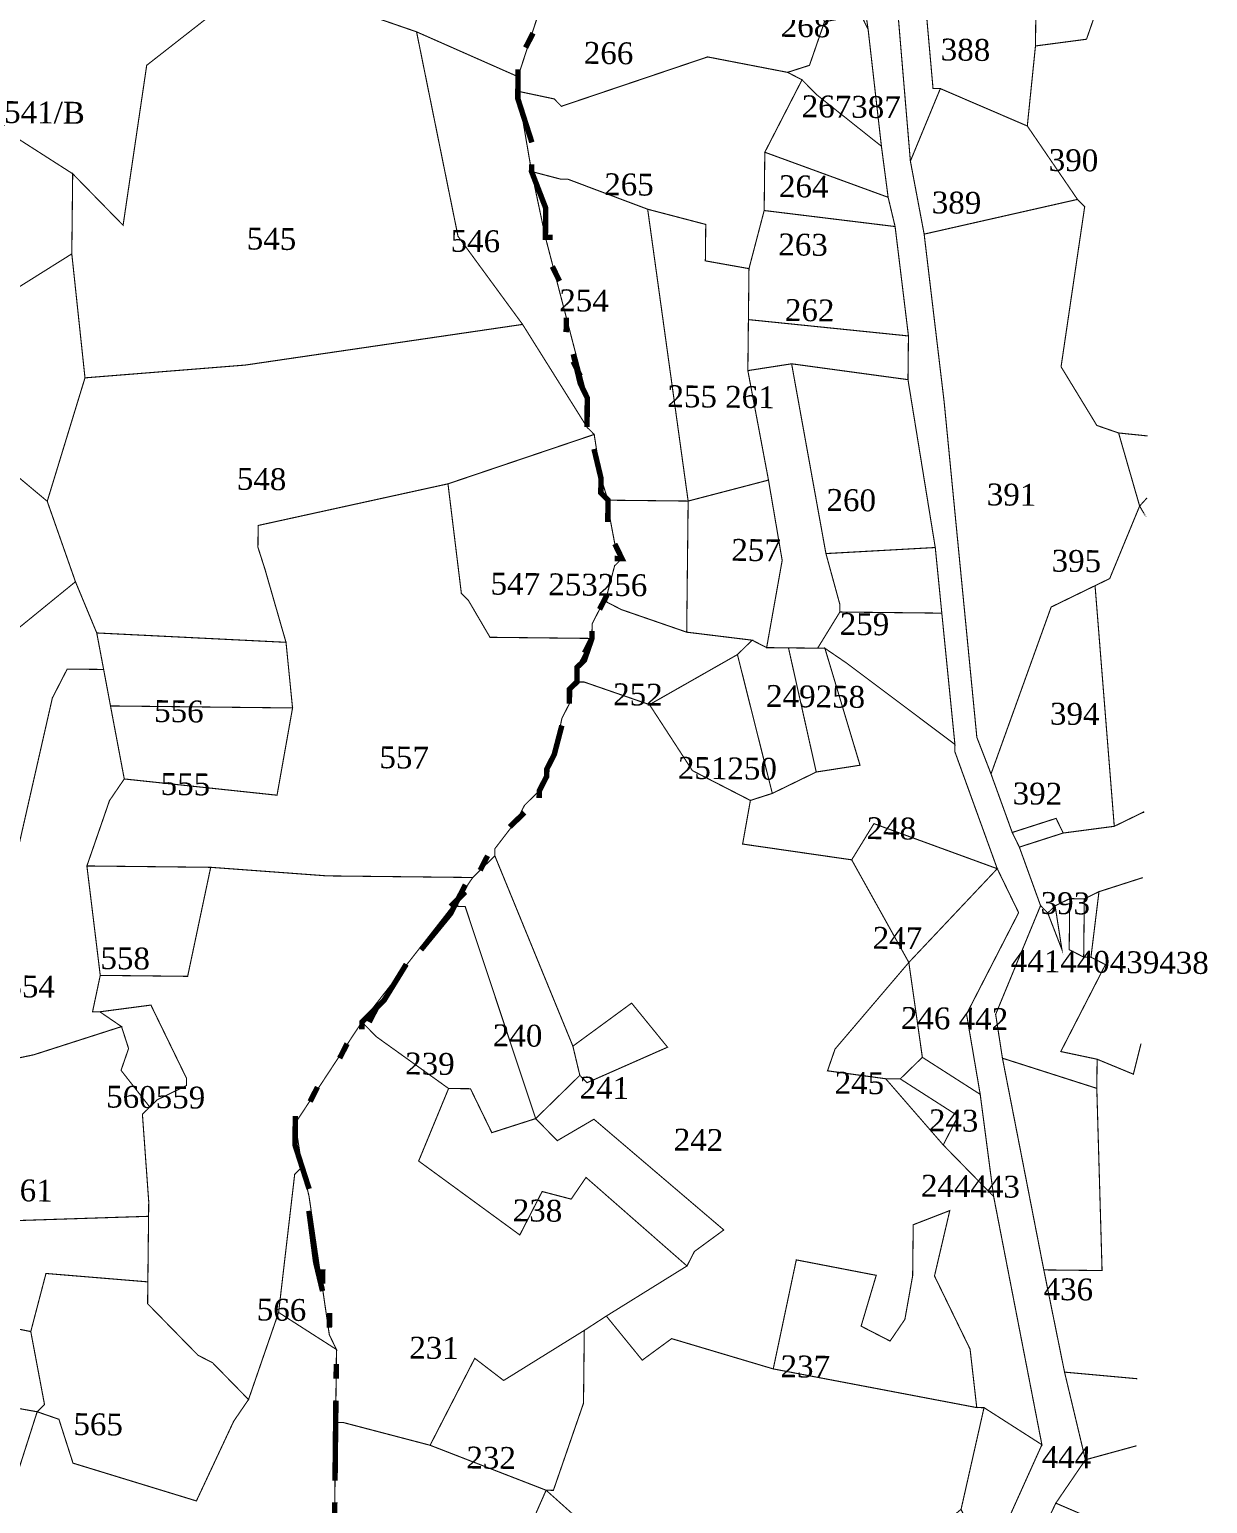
# Model space of a CAD drawing. Header units: metres. Extents: x 294533 to 301305, y 1963486 to 1977426.
# Drawn here: x 300622 to 301272, y 1967816 to 1968630 of the extents above; entities that cross this region are included whole.
import ezdxf

# ---------------------------------------------------------------- set-up
doc = ezdxf.new("R2010")
doc.units = ezdxf.units.M
for name, color, linetype in [('SURVEY NO.', 7, 'Continuous'), ('SURVEY PLOT BOUNDARY', 35, 'Continuous'), ('VILLAGE BOUNDARY', 212, 'Continuous')]:
    doc.layers.add(name, color=color, linetype=linetype)
doc.styles.get("Standard").update_dxf_attribs({"font": 'times.ttf'})

# ---------------------------------------------------------------- blocks, each defined once
blk = doc.blocks.new('45')
at = {"layer": 'SURVEY PLOT BOUNDARY', "lineweight": 18, "const_width": 0.603}
for points in [[(301151.86, 1967784.82), (301180.71, 1967848.82), (301154.08, 1967985.79), (301146.67, 1968042.15), (301139.12, 1968086.45), (301167.87, 1968142.42), (301156.08, 1968166.67), (301132.68, 1968231.24), (301132.72, 1968235.26), (301125.48, 1968307.7), (301121.86, 1968343.92), (301106.81, 1968436.55), (301107.07, 1968460.66), (301099.7, 1968521.04), (301095.86, 1968537.17), (301092.15, 1968565.35), (301084.82, 1968629.75), (301066.15, 1968758.59)], [(301101.03, 1968641.63), (301108.14, 1968557.13), (301115.73, 1968516.85), (301126.77, 1968424.27), (301144.82, 1968239.15), (301152.64, 1968218.96), (301164.34, 1968186.67), (301168.27, 1968178.59), (301179.97, 1968146.3), (301155.19, 1968086.28), (301158.94, 1968062.11), (301181.77, 1967945.28), (301193.21, 1967888.88), (301204.73, 1967840.51), (301188.39, 1967816.57), (301163.7, 1967764.59)], [(301163.7, 1967764.59), (301188.39, 1967816.57), (301232.39, 1967797.66), (301188.39, 1967816.57), (301204.73, 1967840.51), (301232.95, 1967848.24), (301204.73, 1967840.51), (301193.21, 1967888.88), (301233.36, 1967885.22), (301193.21, 1967888.88), (301181.77, 1967945.28), (301213.92, 1967944.93), (301211.01, 1968045.46), (301211.19, 1968061.54), (301231.19, 1968053.28), (301235.4, 1968070.11), (301231.19, 1968053.28), (301211.19, 1968061.54), (301191.14, 1968065.78), (301215.78, 1968113.75), (301207.79, 1968117.86), (301212.21, 1968153.99), (301236.41, 1968161.76), (301212.21, 1968153.99), (301204.13, 1968150.06), (301196.09, 1968150.14), (301188.01, 1968146.21), (301183.94, 1968142.24), (301179.97, 1968146.3), (301168.27, 1968178.59), (301192.47, 1968186.36), (301220.65, 1968190.07), (301236.81, 1968197.93), (301220.65, 1968190.07), (301210.05, 1968322.85), (301218.14, 1968326.78), (301234.65, 1968366.8), (301223.04, 1968407.12), (301239.1, 1968405.48), (301223.04, 1968407.12), (301211.03, 1968411.28), (301191.29, 1968443.65), (301204.32, 1968531.95), (301200.35, 1968536.01), (301172.66, 1968576.52), (301177.17, 1968620.69), (301177.88, 1968685)], [(300574.37, 1968265.54), (300647.37, 1968325.04), (300659.12, 1968296.77), (300662.92, 1968276.63), (300642.82, 1968276.85), (300634.61, 1968260.86), (300588.14, 1968056.36)], [(300609.59, 1967814.92), (300626.24, 1967867), (300638.25, 1967862.84), (300646.02, 1967838.64), (300714.12, 1967817.79), (300734.7, 1967861.78), (300742.88, 1967873.75), (300759.48, 1967921.81), (300791.41, 1967901.35), (300791.28, 1967889.3), (300790.97, 1967861.16), (300790.92, 1967857.14), (300790.79, 1967845.08), (300790.75, 1967841.06), (300790.61, 1967829), (300790.57, 1967824.98), (300789.99, 1967772.73)]]:
    blk.add_lwpolyline(points, dxfattribs=at)
for points in [[(300912.41, 1968667.83), (300891.61, 1968603.74), (300835.61, 1968628.48), (300811.59, 1968636.78), (300807.92, 1968668.98), (300792.07, 1968689.26), (300764.34, 1968725.74), (300748.53, 1968750.04), (300740.67, 1968766.2), (300793.27, 1968797.78), (300833.23, 1968777.24), (300853.2, 1968764.96), (300884.72, 1968708.33), (300900.76, 1968704.14), (300920.76, 1968695.88), (300916.56, 1968679.84)], [(301050.03, 1968754.75), (301066.15, 1968758.59), (301084.82, 1968629.75), (301080.89, 1968637.83), (301065.22, 1968674.18), (301065.31, 1968682.22), (301057.58, 1968710.45), (301053.83, 1968734.61)], [(301242.7, 1968731.52), (301230.61, 1968728.64), (301222.53, 1968724.7), (301226.1, 1968684.47), (301205.34, 1968624.4), (301177.17, 1968620.69), (301205.34, 1968624.4), (301226.1, 1968684.47), (301222.53, 1968724.7), (301230.61, 1968728.64), (301241.84, 1968653.37), (301230.61, 1968728.64)], [(301129.61, 1968681.51), (301153.9, 1968697.32), (301177.88, 1968685), (301177.17, 1968620.69), (301172.66, 1968576.52), (301124.66, 1968597.15), (301120.64, 1968597.19), (301117.06, 1968637.43), (301109.38, 1968669.67)], [(300686.69, 1968610.02), (300673.66, 1968521.73), (300645.84, 1968550.17), (300613.91, 1968570.62), (300601.99, 1968582.82), (300590.02, 1968590.99), (300578.05, 1968599.16), (300586.13, 1968603.09), (300606.45, 1968622.97), (300610.56, 1968630.96), (300622.88, 1968654.94), (300715.49, 1968670), (300763.85, 1968681.53), (300767.87, 1968681.48), (300775.95, 1968685.41), (300779.97, 1968685.37), (300792.07, 1968689.26), (300807.92, 1968668.98), (300727.24, 1968641.73), (300706.96, 1968625.88)], [(300916.56, 1968679.84), (300928.58, 1968675.69), (300984.84, 1968675.07), (301004.67, 1968650.73), (301045.08, 1968670.38), (301060.75, 1968634.03), (301052.45, 1968610), (301040.35, 1968606.12), (300996.23, 1968614.64), (300915.54, 1968587.39), (300911.57, 1968591.46), (300891.52, 1968595.7), (300891.56, 1968599.72), (300891.61, 1968603.74), (300912.41, 1968667.83)], [(300835.61, 1968628.48), (300858.48, 1968515.67), (300894.12, 1968467.03), (300741.14, 1968444.6), (300652.63, 1968437.54), (300645.35, 1968505.96), (300645.84, 1968550.17), (300673.66, 1968521.73), (300686.69, 1968610.02), (300706.96, 1968625.88), (300727.24, 1968641.73), (300807.92, 1968668.98), (300811.59, 1968636.78)], [(301084.82, 1968629.75), (301092.15, 1968565.35), (301056.29, 1968593.88), (301048.34, 1968602.01), (301040.35, 1968606.12), (301052.45, 1968610), (301060.75, 1968634.03), (301080.89, 1968637.83)], [(301117.06, 1968637.43), (301120.64, 1968597.19), (301124.66, 1968597.15), (301108.14, 1968557.13), (301101.03, 1968641.63)], [(300929.67, 1968410.36), (300894.12, 1968467.03), (300858.48, 1968515.67), (300835.61, 1968628.48), (300891.61, 1968603.74), (300891.56, 1968599.72), (300891.52, 1968595.7), (300899.07, 1968551.4), (300906.71, 1968515.13), (300929.84, 1968426.44)], [(301048.34, 1968602.01), (301027.8, 1968562.04), (301027.45, 1968529.88), (301019.06, 1968497.81), (300994.99, 1968502.1), (300995.21, 1968522.2), (300963.15, 1968530.59), (300919.12, 1968547.16), (300915.1, 1968547.2), (300899.07, 1968551.4), (300891.52, 1968595.7), (300911.57, 1968591.46), (300915.54, 1968587.39), (300996.23, 1968614.64), (301040.35, 1968606.12)], [(301092.15, 1968565.35), (301095.86, 1968537.17), (301027.8, 1968562.04), (301048.34, 1968602.01), (301056.29, 1968593.88)], [(301172.66, 1968576.52), (301200.35, 1968536.01), (301115.73, 1968516.85), (301108.14, 1968557.13), (301124.66, 1968597.15)], [(300613.91, 1968570.62), (300645.84, 1968550.17), (300645.35, 1968505.96), (300588.69, 1968470.4), (300544.17, 1968442.76), (300540.2, 1968446.82), (300532.25, 1968454.95), (300516.22, 1968459.14), (300545.15, 1968531.18)], [(301095.86, 1968537.17), (301099.7, 1968521.04), (301027.45, 1968529.88), (301027.8, 1968562.04)], [(300941.28, 1968370.03), (300937.39, 1968382.14), (300933.64, 1968406.3), (300929.67, 1968410.36), (300929.84, 1968426.44), (300906.71, 1968515.13), (300899.07, 1968551.4), (300915.1, 1968547.2), (300919.12, 1968547.16), (300963.15, 1968530.59), (300985.49, 1968369.55)], [(301115.73, 1968516.85), (301200.35, 1968536.01), (301204.32, 1968531.95), (301191.29, 1968443.65), (301211.03, 1968411.28), (301223.04, 1968407.12), (301234.65, 1968366.8), (301218.14, 1968326.78), (301210.05, 1968322.85), (301185.81, 1968311.06), (301152.64, 1968218.96), (301144.82, 1968239.15), (301126.77, 1968424.27)], [(300985.49, 1968369.55), (300963.15, 1968530.59), (300995.21, 1968522.2), (300994.99, 1968502.1), (301019.06, 1968497.81), (301018.75, 1968469.68), (301018.44, 1968441.54), (301029.83, 1968381.12)], [(301099.7, 1968521.04), (301107.07, 1968460.66), (301018.75, 1968469.68), (301019.06, 1968497.81), (301027.45, 1968529.88)], [(300544.17, 1968442.76), (300588.69, 1968470.4), (300645.35, 1968505.96), (300652.63, 1968437.54), (300631.79, 1968369.43)], [(300929.67, 1968410.36), (300933.64, 1968406.3), (300852.95, 1968379.05), (300748.2, 1968356.08), (300748.07, 1968344.03), (300751.95, 1968331.92), (300763.56, 1968291.6), (300659.12, 1968296.77), (300647.37, 1968325.04), (300631.79, 1968369.43), (300652.63, 1968437.54), (300741.14, 1968444.6), (300894.12, 1968467.03)], [(301018.75, 1968469.68), (301107.07, 1968460.66), (301106.81, 1968436.55), (301042.59, 1968445.29), (301018.44, 1968441.54)], [(300544.17, 1968442.76), (300631.79, 1968369.43), (300647.37, 1968325.04), (300574.37, 1968265.54), (300561.87, 1968225.48), (300457.6, 1968246.73), (300449.61, 1968250.84), (300449.83, 1968270.94), (300434.11, 1968303.27), (300374.05, 1968324.03)], [(301018.44, 1968441.54), (301042.59, 1968445.29), (301061.53, 1968340.57), (301069.26, 1968312.34), (301069.22, 1968308.32), (301056.94, 1968288.36), (301040.86, 1968288.54), (301028.81, 1968288.67), (301037.38, 1968336.81), (301029.83, 1968381.12)], [(301042.59, 1968445.29), (301106.81, 1968436.55), (301121.86, 1968343.92), (301061.53, 1968340.57)], [(300932.49, 1968301.79), (300932.4, 1968293.75), (300876.14, 1968294.37), (300864.3, 1968314.6), (300860.33, 1968318.67), (300852.95, 1968379.05), (300933.64, 1968406.3), (300937.39, 1968382.14), (300941.28, 1968370.03), (300941.24, 1968366.01), (300945.03, 1968345.87), (300948.96, 1968337.79), (300944.9, 1968333.81), (300940.7, 1968317.78)], [(300903.34, 1968209.65), (300899.27, 1968205.68), (300895.21, 1968201.7), (300891.1, 1968193.71), (300878.87, 1968177.76), (300878.82, 1968173.75), (300866.63, 1968161.82), (300818.41, 1968162.35), (300802.33, 1968162.53), (300786.26, 1968162.71), (300722, 1968167.44), (300653.68, 1968168.19), (300666.14, 1968204.23), (300674.31, 1968216.2), (300758.61, 1968207.23), (300767.18, 1968255.38), (300763.56, 1968291.6), (300751.95, 1968331.92), (300748.07, 1968344.03), (300748.2, 1968356.08), (300852.95, 1968379.05), (300860.33, 1968318.67), (300864.3, 1968314.6), (300876.14, 1968294.37), (300932.4, 1968293.75), (300924.18, 1968277.76), (300924.1, 1968269.72), (300920.03, 1968265.75), (300919.94, 1968257.71), (300915.84, 1968249.72), (300911.6, 1968229.66), (300907.44, 1968217.65)], [(301037.38, 1968336.81), (301028.81, 1968288.67), (301020.81, 1968292.78), (300984.69, 1968297.2), (300985.49, 1968369.55), (301029.83, 1968381.12)], [(300985.49, 1968369.55), (300984.69, 1968297.2), (300948.65, 1968309.65), (300940.66, 1968313.76), (300940.7, 1968317.78), (300944.9, 1968333.81), (300948.96, 1968337.79), (300945.03, 1968345.87), (300941.24, 1968366.01), (300941.28, 1968370.03)], [(301238.6, 1968360.05), (301234.65, 1968366.8), (301238.72, 1968371.27), (301234.65, 1968366.8)], [(301061.53, 1968340.57), (301121.86, 1968343.92), (301125.48, 1968307.7), (301069.22, 1968308.32), (301069.26, 1968312.34)], [(301210.05, 1968322.85), (301220.65, 1968190.07), (301192.47, 1968186.36), (301188.54, 1968194.45), (301164.34, 1968186.67), (301152.64, 1968218.96), (301185.81, 1968311.06)], [(301012.69, 1968284.83), (300964.15, 1968257.22), (300928.11, 1968269.68), (300924.1, 1968269.72), (300924.18, 1968277.76), (300932.4, 1968293.75), (300932.49, 1968301.79), (300940.7, 1968317.78), (300940.66, 1968313.76), (300948.65, 1968309.65), (300984.69, 1968297.2), (301020.81, 1968292.78)], [(301069.22, 1968308.32), (301125.48, 1968307.7), (301132.72, 1968235.26), (301072.93, 1968280.14), (301060.96, 1968288.31), (301056.94, 1968288.36)], [(300763.56, 1968291.6), (300767.18, 1968255.38), (300666.71, 1968256.49), (300662.92, 1968276.63), (300659.12, 1968296.77)], [(301056.18, 1968220.03), (301031.94, 1968208.23), (301012.69, 1968284.83), (301020.81, 1968292.78), (301028.81, 1968288.67), (301040.86, 1968288.54)], [(301060.96, 1968288.31), (301072.93, 1968280.14), (301132.72, 1968235.26), (301132.68, 1968231.24), (301156.08, 1968166.67), (301088.02, 1968191.54), (301075.75, 1968171.57), (301015.55, 1968180.28), (301019.84, 1968204.35), (301031.94, 1968208.23), (301056.18, 1968220.03), (301080.34, 1968223.78)], [(301040.86, 1968288.54), (301056.94, 1968288.36), (301060.96, 1968288.31), (301080.34, 1968223.78), (301056.18, 1968220.03)], [(301031.94, 1968208.23), (301019.84, 1968204.35), (300987.86, 1968220.78), (300964.15, 1968257.22), (301012.69, 1968284.83)], [(300662.92, 1968276.63), (300666.71, 1968256.49), (300674.31, 1968216.2), (300666.14, 1968204.23), (300653.68, 1968168.19), (300661.05, 1968107.81), (300656.81, 1968087.76), (300660.83, 1968087.71), (300672.8, 1968079.54), (300624.4, 1968064), (300588.14, 1968056.36), (300634.61, 1968260.86), (300642.82, 1968276.85)], [(301107.28, 1968114.94), (301066.56, 1968067.15), (301062.4, 1968055.14), (301094.51, 1968050.77), (301126.26, 1968014.24), (301154.08, 1967985.79), (301180.71, 1967848.82), (301148.78, 1967869.27), (301144.76, 1967869.31), (301141.09, 1967901.51), (301121.44, 1967941.93), (301129.88, 1967978.02), (301109.7, 1967970.2), (301109.39, 1967942.06), (301105.1, 1967917.99), (301096.93, 1967906.02), (301080.94, 1967914.24), (301089.29, 1967942.29), (301045.17, 1967950.81), (301032.45, 1967890.65), (300976.37, 1967907.35), (300960.16, 1967895.47), (300940.33, 1967919.81), (300984.85, 1967947.46), (300988.96, 1967955.45), (301005.16, 1967967.33), (300933.49, 1968028.42), (300913.26, 1968016.59), (300901.34, 1968028.78), (300925.72, 1968052.63), (300929.69, 1968048.57), (300974.12, 1968068.17), (300954.29, 1968092.51), (300921.88, 1968068.75), (300878.82, 1968173.75), (300878.87, 1968177.76), (300891.1, 1968193.71), (300895.21, 1968201.7), (300899.27, 1968205.68), (300903.34, 1968209.65), (300907.44, 1968217.65), (300911.6, 1968229.66), (300915.84, 1968249.72), (300919.94, 1968257.71), (300920.03, 1968265.75), (300924.1, 1968269.72), (300928.11, 1968269.68), (300964.15, 1968257.22), (300987.86, 1968220.78), (301019.84, 1968204.35), (301015.55, 1968180.28), (301075.75, 1968171.57)], [(300767.18, 1968255.38), (300758.61, 1968207.23), (300674.31, 1968216.2), (300666.71, 1968256.49)], [(301075.75, 1968171.57), (301088.02, 1968191.54), (301156.08, 1968166.67), (301107.28, 1968114.94)], [(301164.34, 1968186.67), (301188.54, 1968194.45), (301192.47, 1968186.36), (301168.27, 1968178.59)], [(300925.72, 1968052.63), (300901.34, 1968028.78), (300862.44, 1968145.79), (300858.42, 1968145.83), (300858.46, 1968149.85), (300866.63, 1968161.82), (300878.82, 1968173.75), (300921.88, 1968068.75)], [(300653.68, 1968168.19), (300722, 1968167.44), (300709.28, 1968107.28), (300661.05, 1968107.81)], [(300858.46, 1968149.85), (300805.46, 1968082.1), (300768.67, 1968026.22), (300772.43, 1968002.06), (300768.36, 1967998.09), (300759.48, 1967921.81), (300742.88, 1967873.75), (300723, 1967894.07), (300715.01, 1967898.18), (300707.06, 1967906.3), (300687.19, 1967926.62), (300687.32, 1967938.68), (300687.72, 1967974.86), (300687.81, 1967982.9), (300684.32, 1968031.17), (300688.39, 1968035.15), (300692.45, 1968039.12), (300708.61, 1968046.99), (300708.66, 1968051.01), (300689.01, 1968091.42), (300660.83, 1968087.71), (300656.81, 1968087.76), (300661.05, 1968107.81), (300709.28, 1968107.28), (300722, 1968167.44), (300786.26, 1968162.71), (300802.33, 1968162.53), (300818.41, 1968162.35), (300866.63, 1968161.82)], [(301107.28, 1968114.94), (301156.08, 1968166.67), (301167.87, 1968142.42), (301139.12, 1968086.45), (301146.67, 1968042.15), (301114.74, 1968062.6)], [(300862.44, 1968145.79), (300901.34, 1968028.78), (300877.14, 1968021.01), (300865.35, 1968045.26), (300853.29, 1968045.39), (300813.41, 1968073.97), (300805.46, 1968082.1), (300858.46, 1968149.85), (300858.42, 1968145.83)], [(301188.01, 1968146.21), (301196.09, 1968150.14), (301195.78, 1968122.01), (301203.77, 1968117.9), (301207.79, 1968117.86), (301215.78, 1968113.75), (301191.14, 1968065.78), (301211.19, 1968061.54), (301211.01, 1968045.46), (301158.94, 1968062.11), (301155.19, 1968086.28), (301179.97, 1968146.3), (301183.94, 1968142.24), (301191.76, 1968122.05)], [(301196.09, 1968150.14), (301204.13, 1968150.06), (301203.77, 1968117.9), (301195.78, 1968122.01)], [(301204.13, 1968150.06), (301212.21, 1968153.99), (301207.79, 1968117.86), (301203.77, 1968117.9)], [(301183.94, 1968142.24), (301188.01, 1968146.21), (301191.76, 1968122.05)], [(301107.28, 1968114.94), (301114.74, 1968062.6), (301102.55, 1968050.68), (301094.51, 1968050.77), (301062.4, 1968055.14), (301066.56, 1968067.15)], [(300974.12, 1968068.17), (300929.69, 1968048.57), (300925.72, 1968052.63), (300921.88, 1968068.75), (300954.29, 1968092.51)], [(300672.8, 1968079.54), (300660.83, 1968087.71), (300689.01, 1968091.42), (300708.66, 1968051.01), (300708.61, 1968046.99), (300692.45, 1968039.12), (300688.39, 1968035.15), (300672.53, 1968055.42), (300676.69, 1968067.44)], [(300588.14, 1968056.36), (300624.4, 1968064), (300672.8, 1968079.54), (300676.69, 1968067.44), (300672.53, 1968055.42), (300688.39, 1968035.15), (300684.32, 1968031.17), (300687.81, 1967982.9), (300687.72, 1967974.86), (300502.77, 1967968.86), (300498.75, 1967968.9), (300490.89, 1967985.07), (300478.96, 1967997.26), (300507.14, 1968000.97), (300523.26, 1968004.81), (300559.52, 1968012.45), (300571.71, 1968024.38), (300583.94, 1968040.32)], [(300836.77, 1968005.37), (300892.59, 1967964.56), (300904.92, 1967988.54), (300920.95, 1967984.34), (300929.12, 1967996.31), (300984.85, 1967947.46), (300940.33, 1967919.81), (300928.18, 1967911.9), (300883.67, 1967884.26), (300867.73, 1967896.49), (300843.08, 1967848.52), (300794.99, 1967861.11), (300790.97, 1967861.16), (300791.28, 1967889.3), (300791.41, 1967901.35), (300787.48, 1967909.44), (300776.27, 1967985.94), (300772.43, 1968002.06), (300768.67, 1968026.22), (300805.46, 1968082.1), (300813.41, 1968073.97), (300853.29, 1968045.39)], [(301114.74, 1968062.6), (301146.67, 1968042.15), (301154.08, 1967985.79), (301126.26, 1968014.24), (301134.48, 1968030.23), (301102.55, 1968050.68)], [(301158.94, 1968062.11), (301211.01, 1968045.46), (301213.92, 1967944.93), (301181.77, 1967945.28)], [(300865.35, 1968045.26), (300877.14, 1968021.01), (300901.34, 1968028.78), (300913.26, 1968016.59), (300933.49, 1968028.42), (301005.16, 1967967.33), (300988.96, 1967955.45), (300984.85, 1967947.46), (300929.12, 1967996.31), (300920.95, 1967984.34), (300904.92, 1967988.54), (300892.59, 1967964.56), (300836.77, 1968005.37), (300853.29, 1968045.39)], [(301094.51, 1968050.77), (301102.55, 1968050.68), (301134.48, 1968030.23), (301126.26, 1968014.24)], [(300776.27, 1967985.94), (300787.48, 1967909.44), (300791.41, 1967901.35), (300759.48, 1967921.81), (300768.36, 1967998.09), (300772.43, 1968002.06)], [(300687.72, 1967974.86), (300687.32, 1967938.68), (300631.1, 1967943.32), (300622.71, 1967911.26), (300558.54, 1967924.02), (300558.59, 1967928.04), (300562.78, 1967944.08), (300558.81, 1967948.14), (300546.71, 1967944.25), (300534.61, 1967940.37), (300510.41, 1967932.59), (300502.28, 1967924.64), (300502.32, 1967928.66), (300498.3, 1967928.71), (300494.42, 1967940.81), (300490.44, 1967944.88), (300494.55, 1967952.87), (300498.75, 1967968.9), (300502.77, 1967968.86)], [(301032.45, 1967890.65), (301045.17, 1967950.81), (301089.29, 1967942.29), (301080.94, 1967914.24), (301096.93, 1967906.02), (301105.1, 1967917.99), (301109.39, 1967942.06), (301109.7, 1967970.2), (301129.88, 1967978.02), (301121.44, 1967941.93), (301141.09, 1967901.51), (301144.76, 1967869.31)], [(300622.71, 1967911.26), (300631.1, 1967943.32), (300687.32, 1967938.68), (300687.19, 1967926.62), (300707.06, 1967906.3), (300715.01, 1967898.18), (300723, 1967894.07), (300742.88, 1967873.75), (300734.7, 1967861.78), (300714.12, 1967817.79), (300646.02, 1967838.64), (300638.25, 1967862.84), (300626.24, 1967867), (300630.3, 1967870.97)], [(300530.37, 1967920.31), (300558.54, 1967924.02), (300622.71, 1967911.26), (300630.3, 1967870.97), (300626.24, 1967867), (300529.97, 1967884.14)], [(300940.33, 1967919.81), (300960.16, 1967895.47), (300976.37, 1967907.35), (301032.45, 1967890.65), (301144.76, 1967869.31), (301148.78, 1967869.27), (301136.1, 1967813.13), (301111.76, 1967793.3), (301047.06, 1967757.83), (301010.63, 1967734.12), (300961.96, 1967694.45), (300922.08, 1967723.03), (300938.95, 1967795.21), (300907.11, 1967823.7), (300911.13, 1967823.65), (300927.74, 1967871.71), (300928.18, 1967911.9)], [(300928.18, 1967911.9), (300927.74, 1967871.71), (300911.13, 1967823.65), (300907.11, 1967823.7), (300843.08, 1967848.52), (300867.73, 1967896.49), (300883.67, 1967884.26)], [(300501.75, 1967876.41), (300529.97, 1967884.14), (300626.24, 1967867), (300609.59, 1967814.92), (300601.55, 1967815.01), (300525.15, 1967811.83), (300513.54, 1967852.16), (300517.56, 1967852.12), (300521.75, 1967868.15)], [(301148.78, 1967869.27), (301180.71, 1967848.82), (301151.86, 1967784.82), (301147.89, 1967788.88), (301136.1, 1967813.13)], [(300907.11, 1967823.7), (300894.75, 1967795.69), (300838.57, 1967804.35), (300805.8, 1967748.44), (300797.76, 1967748.53), (300785.75, 1967752.68), (300789.99, 1967772.73), (300790.57, 1967824.98), (300790.61, 1967829), (300790.75, 1967841.06), (300790.79, 1967845.08), (300790.92, 1967857.14), (300790.97, 1967861.16), (300794.99, 1967861.11), (300843.08, 1967848.52)], [(300938.95, 1967795.21), (300922.08, 1967723.03), (300874.17, 1967751.7), (300894.75, 1967795.69), (300907.11, 1967823.7)]]:
    blk.add_lwpolyline(points, close=True, dxfattribs=at)
at = {"layer": 'SURVEY PLOT BOUNDARY', "lineweight": 18}
blk.add_point((301236.81, 1968197.93), dxfattribs=at)
at = {"layer": 'VILLAGE BOUNDARY', "lineweight": 50, "const_width": 3.01}
for points in [[(300895.8, 1968619.77), (300899.91, 1968627.77)], [(300891.65, 1968607.76), (300891.61, 1968603.74), (300891.56, 1968599.72), (300891.52, 1968595.7), (300891.48, 1968591.68), (300899.25, 1968567.47)], [(300891.52, 1968595.7), (300891.56, 1968599.72), (300891.61, 1968603.74)], [(300910.73, 1968515.09), (300906.71, 1968515.13), (300906.89, 1968531.21), (300899.07, 1968551.4), (300899.11, 1968555.42)], [(300906.8, 1968523.17), (300906.71, 1968515.13)], [(300910.55, 1968499.01), (300914.48, 1968490.93)], [(300918.19, 1968462.75), (300918.28, 1968470.79)], [(300922.07, 1968450.64), (300925.91, 1968434.52), (300929.84, 1968426.44), (300929.67, 1968410.36)], [(300925.96, 1968438.54), (300922.03, 1968446.62)], [(300941.15, 1968357.98), (300941.24, 1968366.01), (300941.28, 1968370.03), (300937.31, 1968374.1), (300937.39, 1968382.14), (300933.55, 1968398.26)], [(300941.28, 1968370.03), (300941.24, 1968366.01), (300941.19, 1968361.99)], [(300945.03, 1968345.87), (300948.96, 1968337.79), (300944.94, 1968337.83)], [(300936.6, 1968309.79), (300940.7, 1968317.78)], [(300932.44, 1968297.77), (300932.4, 1968293.75), (300928.25, 1968281.74), (300924.18, 1968277.76), (300924.1, 1968269.72), (300920.03, 1968265.75), (300919.94, 1968257.71)], [(300928.29, 1968285.76), (300932.4, 1968293.75)], [(300903.29, 1968205.63), (300903.34, 1968209.65), (300907.44, 1968217.65), (300907.49, 1968221.67), (300911.6, 1968229.66), (300915.79, 1968245.7)], [(300907.44, 1968217.65), (300903.34, 1968209.65)], [(300895.17, 1968197.68), (300891.1, 1968193.71), (300887.04, 1968189.73)], [(300870.7, 1968165.8), (300874.81, 1968173.79)], [(300862.57, 1968157.84), (300858.46, 1968149.85), (300854.36, 1968141.86), (300838.06, 1968121.94)], [(300854.4, 1968145.88), (300858.46, 1968149.85), (300862.53, 1968153.83)], [(300805.42, 1968078.08), (300805.46, 1968082.1), (300817.65, 1968094.02), (300829.93, 1968113.99)], [(300813.59, 1968090.05), (300809.48, 1968082.05)], [(300797.29, 1968070.13), (300793.19, 1968062.13)], [(300776.85, 1968038.19), (300780.95, 1968046.19)], [(300768.72, 1968030.24), (300768.67, 1968026.22), (300768.54, 1968014.16), (300772.43, 1968002.06), (300776.31, 1967989.96)], [(300768.59, 1968018.18), (300768.67, 1968026.22)], [(300783.73, 1967933.6), (300779.89, 1967949.72), (300776.18, 1967977.9)], [(300783.86, 1967945.66), (300783.77, 1967937.62)], [(300787.61, 1967921.5), (300787.53, 1967913.46)], [(300791.23, 1967885.28), (300791.28, 1967889.3), (300791.32, 1967893.31)], [(300791.1, 1967873.22), (300790.97, 1967861.16), (300790.92, 1967857.14), (300790.79, 1967845.08), (300790.75, 1967841.06), (300790.61, 1967829)], [(300790.97, 1967861.16), (300791.06, 1967869.2)], [(300790.04, 1967776.75), (300790.21, 1967792.83), (300790.48, 1967816.95)]]:
    blk.add_lwpolyline(points, dxfattribs=at)
at = {"layer": 'SURVEY NO.', "attachment_point": 7, "rotation": 359.36762}
for s, insert, char_height in [('268', (301036.54, 1968625.57), 12.058), ('266', (300927.86, 1968610.69), 12.058), ('388', (301124.83, 1968612.53), 12.058), ('541/B', (300607.96, 1968578.04), 12.058), ('267387', (301048.11, 1968581.22), 12.058), ('390', (301184.44, 1968551.58), 12.058), ('265', (300939.12, 1968538.21), 12.058), ('264', (301035.57, 1968537.14), 12.058), ('389', (301119.88, 1968528.17), 12.058), ('545', (300741.84, 1968508.22), 12.058), ('546', (300854.37, 1968506.98), 12.058), ('263', (301035.21, 1968504.99), 12.058), ('254', (300914.29, 1968474.16), 12.058), ('262', (301038.83, 1968468.77), 12.058), ('255 261', (300974, 1968421.24), 12.058), ('548', (300736.36, 1968375.63), 12.058), ('391', (301150.25, 1968367.04), 12.058), ('260', (301061.79, 1968363.99), 12.058), ('257', (301009.24, 1968336.43), 12.058), ('395', (301186.02, 1968330.46), 12.058), ('547 253256', (300876.39, 1968317.8), 12.058), ('259', (301069.08, 1968295.57), 12.058), ('252', (300944.05, 1968256.75), 12.058), ('249258', (301028.44, 1968255.82), 12.058), ('556', (300690.73, 1968247.49), 12.058), ('394', (301185.09, 1968246.05), 12.058), ('557', (300815.05, 1968222), 12.058), ('251250', (300979.77, 1968216.16), 12.058), ('555', (300694.31, 1968207.25), 12.058), ('392', (301164.51, 1968202.06), 12.058), ('248', (301083.91, 1968182.85), 12.058), ('393', (301179.92, 1968141.59), 12.058), ('247', (301087.26, 1968122.52), 12.058), ('558', (300661.09, 1968111.14), 12.058), ('441440439438', (301163.49, 1968109.61), 12.0581), ('554', (300608.67, 1968095.64), 12.058), ('246 442', (301102.85, 1968078.12), 12.058), ('240', (300877.66, 1968068.55), 12.058), ('239', (300829.26, 1968053), 12.058), ('241', (300925.58, 1968039.88), 12.058), ('245', (301066.28, 1968042.35), 12.058), ('560559', (300664.27, 1968034.73), 12.058), ('243', (301118.3, 1968021.67), 12.058), ('242', (300977.51, 1968011.17), 12.058), ('561', (300607.43, 1967983.09), 12.058), ('244443', (301113.89, 1967985.54), 12.058), ('238', (300888.65, 1967971.95), 12.058), ('436', (301181.58, 1967928.52), 12.058), ('566', (300747.37, 1967917.23), 12.058), ('231', (300831.55, 1967896.2), 12.058), ('237', (301036.42, 1967885.9), 12.058), ('565', (300646.19, 1967854.03), 12.058), ('232', (300863.03, 1967835.55), 12.058), ('444', (301180.56, 1967836.07), 12.058)]:
    blk.add_mtext(s, dxfattribs=dict(at, insert=insert, char_height=char_height))

msp = doc.modelspace()

# ---------------------------------------------------------------- block references
msp.add_blockref('45', (0, 0))

doc.saveas('drawing.dxf')
